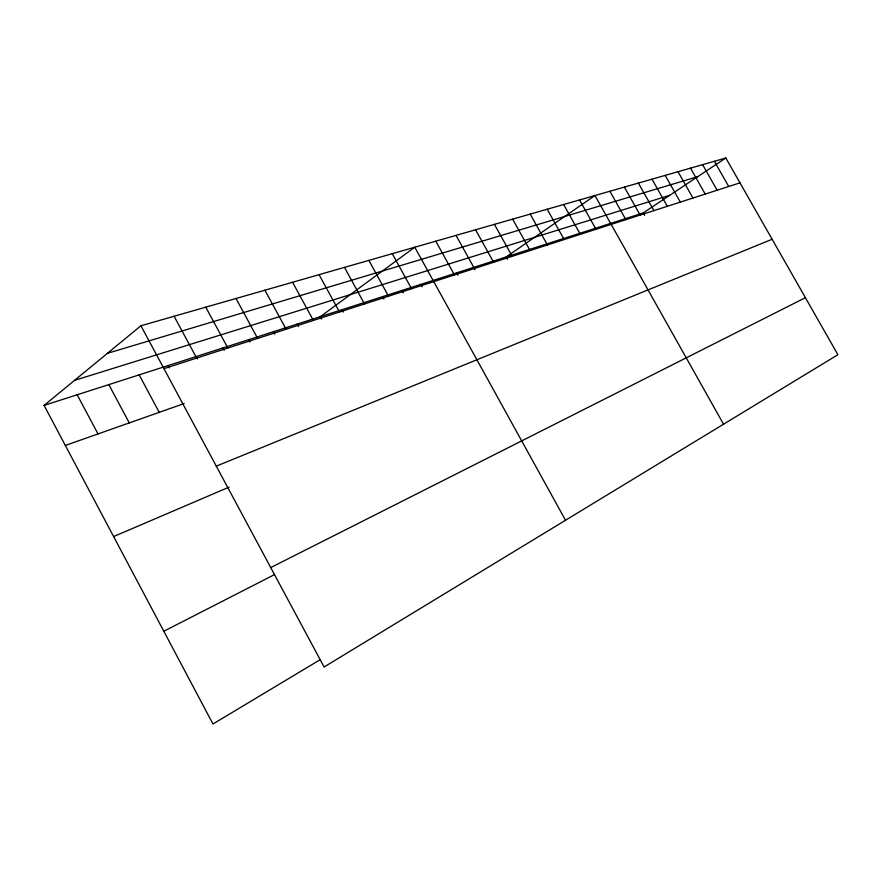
<?xml version="1.0" encoding="UTF-8"?>
<svg xmlns="http://www.w3.org/2000/svg" width="882" height="882" viewBox="0 0 882 882"><rect width="100%" height="100%" fill="white"/><g stroke="black" fill="none" stroke-linecap="round" stroke-linejoin="round"><path stroke-width="1.32" d="M320.188 659.681L212.97 724.001L44.1 405.4L140.933 325.767L725.82 157.999L837.9 354.707L324.091 666.99L140.933 325.767M44.1 405.4L643.243 212.926L725.82 157.999M163.809 631.258L274.523 574.601M270.73 567.578L805.409 297.686M113.624 536.565L229.066 487.14M216.288 466.148L772.125 239.254M65.334 445.465L184.184 403.537M163.942 368.632L739.987 182.861M74.551 380.363L669.725 195.308M107.439 353.318L697.794 176.643M714.376 161.285L728.719 186.499M702.601 164.658L717.132 190.236M690.485 168.142L705.214 194.073M678.026 171.714L692.954 198.031M665.204 175.386L680.331 202.099M651.985 179.178L667.332 206.3M638.381 183.081L653.937 210.622M643.243 212.926L644.599 215.318M624.357 187.105L640.123 215.065M609.881 191.251L625.878 219.662M723.549 424.209L594.964 195.539L506.158 256.96L507.492 259.363M579.551 199.96L596.023 229.287M563.642 204.525L580.356 234.347M547.204 209.232L564.171 239.562M530.203 214.106L547.435 244.964M512.618 219.155L530.126 250.543M494.427 224.37L512.21 256.32M475.574 229.783L493.644 262.307M456.038 235.384L474.406 268.514M473.612 267.422L474.924 269.793M456.567 272.891L457.901 275.305M435.785 241.194L454.462 274.941M565.516 520.259L414.76 247.225L320.287 316.671L321.599 319.086M420.813 284.379L422.125 286.771M392.258 253.674L411.596 288.767M402.038 290.41L403.328 292.747M368.852 260.388L388.532 296.209M382.645 296.639L383.946 299.02M344.476 267.378L364.52 303.948M341.797 309.758L343.098 312.129M319.075 274.666L339.493 312.019M292.57 282.273L313.386 320.442M297.311 324.058L298.601 326.428M264.909 290.2L286.132 329.229M273.453 331.72L274.765 334.135M236.012 298.491L257.643 338.412M248.68 339.68L249.97 342.051M205.771 307.168L227.854 348.026M222.925 347.949L224.193 350.297M196.124 356.56L197.414 358.952M174.118 316.241L196.653 358.081M168.23 365.523L169.498 367.893M139.147 374.861L159.223 412.346M108.828 384.607L129.268 422.908M77.175 394.772L98.012 433.933"/></g></svg>
